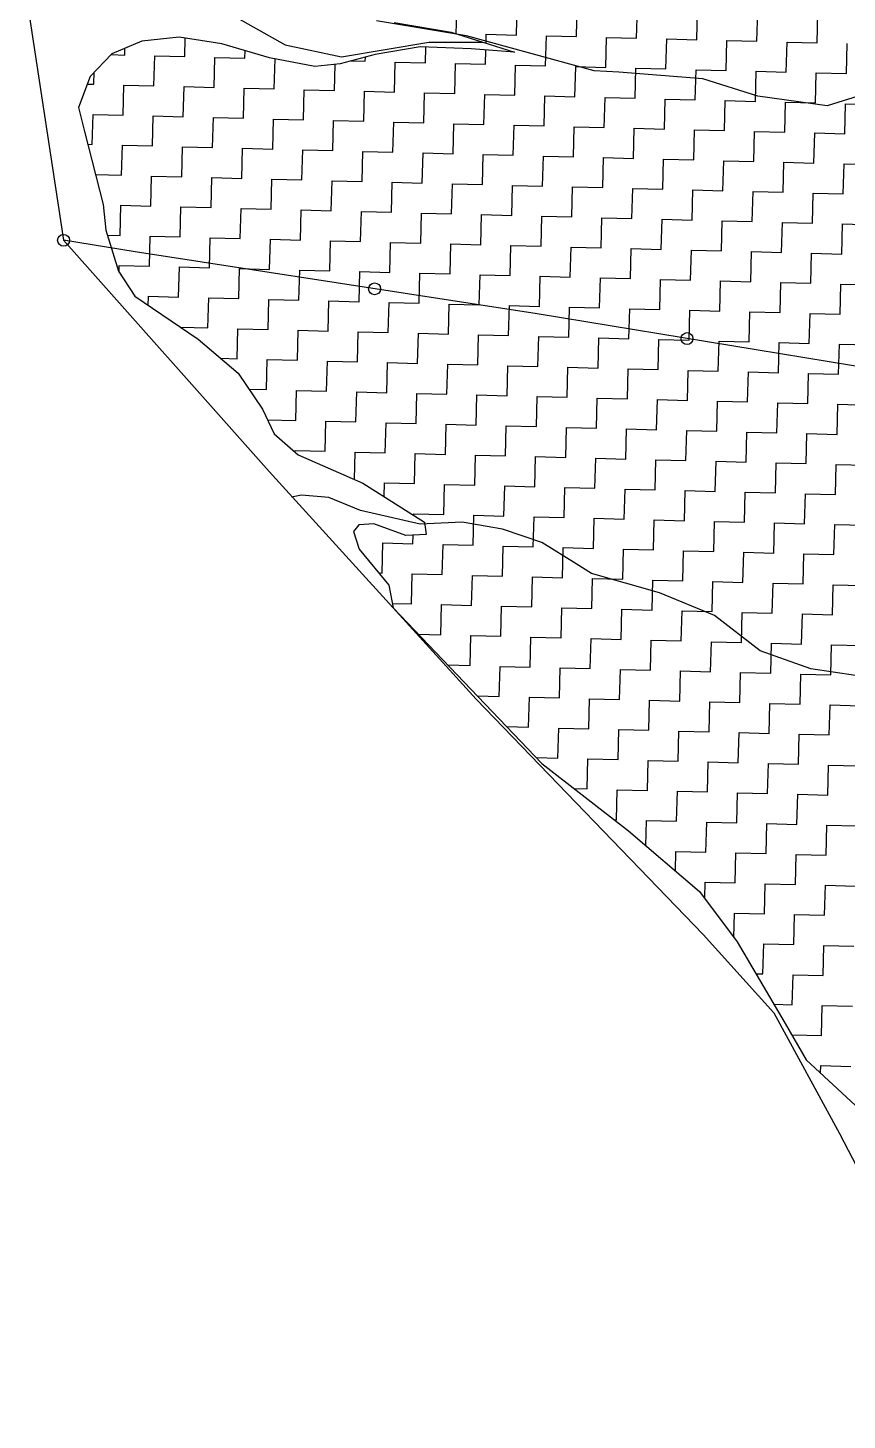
# Model space of a CAD drawing. Header units: metres. Extents: x 295068 to 298038, y 2018465 to 2021372.
# Drawn here: x 295068 to 295411, y 2018722 to 2019304 of the extents above; entities that cross this region are included whole.
import ezdxf

# ---------------------------------------------------------------- set-up
doc = ezdxf.new("R2010")
doc.units = ezdxf.units.M
doc.header["$MEASUREMENT"] = 0
for name, color, linetype in [('LINE_WATER', 4, 'Continuous'), ('POLY_HATCH', 12, 'Continuous'), ('POLY_PARCEL', 6, 'Continuous'), ('V_BOUND_LINE', 7, 'Continuous')]:
    doc.layers.add(name, color=color, linetype=linetype)

msp = doc.modelspace()

# ---------------------------------------------------------------- linework, layer by layer
for centre in [(295083.13, 2019215.29), (295213.08, 2019195.01), (295343.67, 2019174.22)]:
    msp.add_circle(centre, 2.48)
at = {"layer": 'LINE_WATER'}
for p, q in [((295155.72, 2019308.28), (295175.77, 2019297.05)), ((295251.53, 2019300.71), (295213.91, 2019306.97)), ((295175.77, 2019297.05), (295199.31, 2019292.01)), ((295199.31, 2019292.01), (295235.71, 2019298.09)), ((295235.71, 2019298.09), (295258.37, 2019298.17)), ((295304.83, 2019286.09), (295251.53, 2019300.71)), ((295315.17, 2019285.62), (295304.83, 2019286.09)), ((295350.22, 2019282.73), (295315.17, 2019285.62)), ((295373.23, 2019275.52), (295350.22, 2019282.73)), ((295402.29, 2019271.46), (295373.23, 2019275.52)), ((295419.67, 2019276.97), (295402.29, 2019271.46)), ((295182.55, 2019108.73), (295178.39, 2019107.88)), ((295193.98, 2019107.8), (295182.55, 2019108.73)), ((295207.21, 2019102.37), (295193.98, 2019107.8)), ((295232.21, 2019096.64), (295207.21, 2019102.37)), ((295249.74, 2019097.46), (295232.21, 2019096.64)), ((295266.53, 2019094.48), (295249.74, 2019097.46)), ((295282.94, 2019088.97), (295266.53, 2019094.48)), ((295297.35, 2019080.02), (295282.94, 2019088.97)), ((295303.76, 2019075.97), (295297.35, 2019080.02)), ((295332.2, 2019067.92), (295303.76, 2019075.97)), ((295355.19, 2019058.43), (295332.2, 2019067.92)), ((295374.23, 2019043.63), (295355.19, 2019058.43)), ((295395.36, 2019036.09), (295374.23, 2019043.63)), ((295414.07, 2019033.38), (295395.36, 2019036.09))]:
    msp.add_line(p, q, dxfattribs=at)
at = {"layer": 'POLY_HATCH', "linetype": 'Continuous'}
for p, q in [((295247.22, 2019301.74), (295247.54, 2019314.31)), ((295272.35, 2019301.09), (295272.67, 2019313.66)), ((295297.48, 2019300.45), (295297.81, 2019313.01)), ((295322.62, 2019299.8), (295322.94, 2019312.37)), ((295347.75, 2019299.15), (295348.07, 2019311.72)), ((295372.88, 2019298.5), (295373.21, 2019311.07)), ((295398.02, 2019297.85), (295398.34, 2019310.42)), ((295247.03, 2019301.75), (295247.22, 2019301.74)), ((295259.69, 2019297.76), (295259.78, 2019301.42)), ((295259.78, 2019301.42), (295272.35, 2019301.09)), ((295108.66, 2019292.74), (295108.73, 2019295.5)), ((295133.79, 2019292.09), (295133.99, 2019299.77)), ((295234.33, 2019289.5), (295234.49, 2019296.06)), ((295284.59, 2019288.2), (295284.92, 2019300.77)), ((295284.92, 2019300.77), (295297.48, 2019300.45)), ((295309.73, 2019287.56), (295310.05, 2019300.12)), ((295310.05, 2019300.12), (295322.62, 2019299.8)), ((295334.86, 2019286.91), (295335.18, 2019299.47)), ((295335.18, 2019299.47), (295347.75, 2019299.15)), ((295359.99, 2019286.26), (295360.32, 2019298.83)), ((295360.32, 2019298.83), (295372.88, 2019298.5)), ((295385.13, 2019285.61), (295385.45, 2019298.18)), ((295385.45, 2019298.18), (295398.02, 2019297.85)), ((295410.26, 2019284.96), (295410.58, 2019297.53)), ((295102.96, 2019292.89), (295108.66, 2019292.74)), ((295120.9, 2019279.85), (295121.22, 2019292.42)), ((295121.22, 2019292.42), (295133.79, 2019292.09)), ((295146.03, 2019279.2), (295146.36, 2019291.77)), ((295146.36, 2019291.77), (295158.93, 2019291.44)), ((295158.93, 2019291.44), (295159, 2019294.55)), ((295171.17, 2019278.55), (295171.49, 2019291.1)), ((295203.36, 2019290.3), (295209.19, 2019290.15)), ((295209.19, 2019290.15), (295209.24, 2019291.86)), ((295221.43, 2019277.26), (295221.76, 2019289.82)), ((295221.76, 2019289.82), (295234.33, 2019289.5)), ((295259.46, 2019288.85), (295259.61, 2019294.87)), ((295095.77, 2019280.5), (295095.9, 2019285.54)), ((295196.3, 2019277.91), (295196.58, 2019288.83)), ((295246.57, 2019276.61), (295246.89, 2019289.18)), ((295246.89, 2019289.18), (295259.46, 2019288.85)), ((295271.7, 2019275.96), (295272.03, 2019288.53)), ((295272.03, 2019288.53), (295284.59, 2019288.2)), ((295296.83, 2019275.31), (295297.16, 2019287.88)), ((295297.16, 2019287.88), (295309.73, 2019287.56)), ((295321.97, 2019274.66), (295322.29, 2019287.23)), ((295322.29, 2019287.23), (295334.86, 2019286.91)), ((295347.1, 2019274.02), (295347.43, 2019286.58)), ((295347.43, 2019286.58), (295359.99, 2019286.26)), ((295372.24, 2019273.37), (295372.56, 2019285.94)), ((295372.56, 2019285.94), (295385.13, 2019285.61)), ((295397.37, 2019272.72), (295397.69, 2019285.29)), ((295397.69, 2019285.29), (295410.26, 2019284.96)), ((295092.98, 2019280.57), (295095.77, 2019280.5)), ((295108.01, 2019267.61), (295108.33, 2019280.17)), ((295108.33, 2019280.17), (295120.9, 2019279.85)), ((295133.14, 2019266.96), (295133.47, 2019279.53)), ((295133.47, 2019279.53), (295146.03, 2019279.2)), ((295158.28, 2019266.31), (295158.6, 2019278.88)), ((295158.6, 2019278.88), (295171.17, 2019278.55)), ((295183.41, 2019265.66), (295183.73, 2019278.23)), ((295183.73, 2019278.23), (295196.3, 2019277.91)), ((295208.54, 2019265.02), (295208.87, 2019277.58)), ((295208.87, 2019277.58), (295221.43, 2019277.26)), ((295233.68, 2019264.37), (295234, 2019276.93)), ((295234, 2019276.93), (295246.57, 2019276.61)), ((295258.81, 2019263.72), (295259.13, 2019276.29)), ((295259.13, 2019276.29), (295271.7, 2019275.96)), ((295283.94, 2019263.07), (295284.27, 2019275.64)), ((295284.27, 2019275.64), (295296.83, 2019275.31)), ((295309.08, 2019262.42), (295309.4, 2019274.99)), ((295309.4, 2019274.99), (295321.97, 2019274.66)), ((295334.21, 2019261.77), (295334.53, 2019274.34)), ((295334.53, 2019274.34), (295347.1, 2019274.02)), ((295359.34, 2019261.13), (295359.67, 2019273.69)), ((295359.67, 2019273.69), (295372.24, 2019273.37)), ((295384.48, 2019260.48), (295384.8, 2019273.04)), ((295384.8, 2019273.04), (295397.37, 2019272.72)), ((295409.61, 2019259.83), (295409.94, 2019272.4)), ((295409.94, 2019272.4), (295422.5, 2019272.07)), ((295095.12, 2019255.37), (295095.44, 2019267.93)), ((295095.44, 2019267.93), (295108.01, 2019267.61)), ((295120.25, 2019254.72), (295120.58, 2019267.28)), ((295120.58, 2019267.28), (295133.14, 2019266.96)), ((295145.39, 2019254.07), (295145.71, 2019266.64)), ((295145.71, 2019266.64), (295158.28, 2019266.31)), ((295170.52, 2019253.42), (295170.84, 2019265.99)), ((295170.84, 2019265.99), (295183.41, 2019265.66)), ((295195.65, 2019252.77), (295195.98, 2019265.34)), ((295195.98, 2019265.34), (295208.54, 2019265.02)), ((295220.79, 2019252.12), (295221.11, 2019264.69)), ((295221.11, 2019264.69), (295233.68, 2019264.37)), ((295245.92, 2019251.48), (295246.24, 2019264.04)), ((295246.24, 2019264.04), (295258.81, 2019263.72)), ((295271.05, 2019250.83), (295271.38, 2019263.39)), ((295271.38, 2019263.39), (295283.94, 2019263.07)), ((295296.19, 2019250.18), (295296.51, 2019262.75)), ((295296.51, 2019262.75), (295309.08, 2019262.42)), ((295321.32, 2019249.53), (295321.64, 2019262.1)), ((295321.64, 2019262.1), (295334.21, 2019261.77)), ((295346.45, 2019248.88), (295346.78, 2019261.45)), ((295346.78, 2019261.45), (295359.34, 2019261.13)), ((295371.59, 2019248.24), (295371.91, 2019260.8)), ((295371.91, 2019260.8), (295384.48, 2019260.48)), ((295093.25, 2019255.41), (295095.12, 2019255.37)), ((295107.36, 2019242.47), (295107.69, 2019255.04)), ((295107.69, 2019255.04), (295120.25, 2019254.72)), ((295396.72, 2019247.59), (295397.04, 2019260.15)), ((295397.04, 2019260.15), (295409.61, 2019259.83)), ((295132.5, 2019241.83), (295132.82, 2019254.39)), ((295132.82, 2019254.39), (295145.39, 2019254.07)), ((295157.63, 2019241.18), (295157.95, 2019253.74)), ((295157.95, 2019253.74), (295170.52, 2019253.42)), ((295182.76, 2019240.53), (295183.09, 2019253.1)), ((295183.09, 2019253.1), (295195.65, 2019252.77)), ((295207.9, 2019239.88), (295208.22, 2019252.45)), ((295208.22, 2019252.45), (295220.79, 2019252.12)), ((295233.03, 2019239.23), (295233.35, 2019251.8)), ((295233.35, 2019251.8), (295245.92, 2019251.48)), ((295258.16, 2019238.59), (295258.49, 2019251.15)), ((295258.49, 2019251.15), (295271.05, 2019250.83)), ((295283.3, 2019237.94), (295283.62, 2019250.5)), ((295283.62, 2019250.5), (295296.19, 2019250.18)), ((295308.43, 2019237.29), (295308.75, 2019249.86)), ((295308.75, 2019249.86), (295321.32, 2019249.53)), ((295333.56, 2019236.64), (295333.89, 2019249.21)), ((295333.89, 2019249.21), (295346.45, 2019248.88)), ((295358.7, 2019235.99), (295359.02, 2019248.56)), ((295359.02, 2019248.56), (295371.59, 2019248.24)), ((295383.83, 2019235.34), (295384.15, 2019247.91)), ((295384.15, 2019247.91), (295396.72, 2019247.59)), ((295408.96, 2019234.7), (295409.29, 2019247.26)), ((295409.29, 2019247.26), (295421.85, 2019246.94)), ((295096.45, 2019242.76), (295107.36, 2019242.47)), ((295119.6, 2019229.58), (295119.93, 2019242.15)), ((295119.93, 2019242.15), (295132.5, 2019241.83)), ((295144.74, 2019228.94), (295145.06, 2019241.5)), ((295145.06, 2019241.5), (295157.63, 2019241.18)), ((295169.87, 2019228.29), (295170.2, 2019240.85)), ((295170.2, 2019240.85), (295182.76, 2019240.53)), ((295195, 2019227.64), (295195.33, 2019240.21)), ((295195.33, 2019240.21), (295207.9, 2019239.88)), ((295220.14, 2019226.99), (295220.46, 2019239.56)), ((295220.46, 2019239.56), (295233.03, 2019239.23)), ((295245.27, 2019226.34), (295245.6, 2019238.91)), ((295245.6, 2019238.91), (295258.16, 2019238.59)), ((295270.4, 2019225.69), (295270.73, 2019238.26)), ((295270.73, 2019238.26), (295283.3, 2019237.94)), ((295295.54, 2019225.05), (295295.86, 2019237.61)), ((295295.86, 2019237.61), (295308.43, 2019237.29)), ((295320.67, 2019224.4), (295321, 2019236.96)), ((295321, 2019236.96), (295333.56, 2019236.64)), ((295345.81, 2019223.75), (295346.13, 2019236.32)), ((295346.13, 2019236.32), (295358.7, 2019235.99)), ((295370.94, 2019223.1), (295371.26, 2019235.67)), ((295371.26, 2019235.67), (295383.83, 2019235.34)), ((295396.07, 2019222.45), (295396.4, 2019235.02)), ((295396.4, 2019235.02), (295408.96, 2019234.7)), ((295106.71, 2019217.34), (295107.04, 2019229.91)), ((295107.04, 2019229.91), (295119.6, 2019229.58)), ((295131.85, 2019216.69), (295132.17, 2019229.26)), ((295132.17, 2019229.26), (295144.74, 2019228.94)), ((295156.98, 2019216.04), (295157.3, 2019228.61)), ((295157.3, 2019228.61), (295169.87, 2019228.29)), ((295182.11, 2019215.4), (295182.44, 2019227.96)), ((295182.44, 2019227.96), (295195, 2019227.64)), ((295207.25, 2019214.75), (295207.57, 2019227.32)), ((295207.57, 2019227.32), (295220.14, 2019226.99)), ((295232.38, 2019214.1), (295232.7, 2019226.67)), ((295232.7, 2019226.67), (295245.27, 2019226.34)), ((295257.51, 2019213.45), (295257.84, 2019226.02)), ((295257.84, 2019226.02), (295270.4, 2019225.69)), ((295282.65, 2019212.8), (295282.97, 2019225.37)), ((295282.97, 2019225.37), (295295.54, 2019225.05)), ((295307.78, 2019212.16), (295308.11, 2019224.72)), ((295308.11, 2019224.72), (295320.67, 2019224.4)), ((295332.91, 2019211.51), (295333.24, 2019224.07)), ((295333.24, 2019224.07), (295345.81, 2019223.75)), ((295358.05, 2019210.86), (295358.37, 2019223.43)), ((295358.37, 2019223.43), (295370.94, 2019223.1)), ((295383.18, 2019210.21), (295383.51, 2019222.78)), ((295383.51, 2019222.78), (295396.07, 2019222.45)), ((295408.31, 2019209.56), (295408.64, 2019222.13)), ((295408.64, 2019222.13), (295421.21, 2019221.81)), ((295101.4, 2019217.48), (295106.71, 2019217.34)), ((295118.96, 2019204.45), (295119.28, 2019217.02)), ((295119.28, 2019217.02), (295131.85, 2019216.69)), ((295144.09, 2019203.8), (295144.41, 2019216.37)), ((295144.41, 2019216.37), (295156.98, 2019216.04)), ((295169.22, 2019203.15), (295169.55, 2019215.72)), ((295169.55, 2019215.72), (295182.11, 2019215.4)), ((295194.36, 2019202.51), (295194.68, 2019215.07)), ((295194.68, 2019215.07), (295207.25, 2019214.75)), ((295219.49, 2019201.86), (295219.81, 2019214.42)), ((295219.81, 2019214.42), (295232.38, 2019214.1)), ((295244.62, 2019201.21), (295244.95, 2019213.78)), ((295244.95, 2019213.78), (295257.51, 2019213.45)), ((295269.76, 2019200.56), (295270.08, 2019213.13)), ((295270.08, 2019213.13), (295282.65, 2019212.8)), ((295294.89, 2019199.91), (295295.21, 2019212.48)), ((295295.21, 2019212.48), (295307.78, 2019212.16)), ((295320.02, 2019199.26), (295320.35, 2019211.83)), ((295320.35, 2019211.83), (295332.91, 2019211.51)), ((295345.16, 2019198.62), (295345.48, 2019211.18)), ((295345.48, 2019211.18), (295358.05, 2019210.86)), ((295370.29, 2019197.97), (295370.61, 2019210.54)), ((295370.61, 2019210.54), (295383.18, 2019210.21)), ((295395.42, 2019197.32), (295395.75, 2019209.89)), ((295395.75, 2019209.89), (295408.31, 2019209.56)), ((295106.31, 2019201.88), (295106.39, 2019204.77)), ((295106.39, 2019204.77), (295118.96, 2019204.45)), ((295131.2, 2019191.56), (295131.52, 2019204.13)), ((295131.52, 2019204.13), (295144.09, 2019203.8)), ((295156.33, 2019190.91), (295156.66, 2019203.48)), ((295156.66, 2019203.48), (295169.22, 2019203.15)), ((295181.47, 2019190.26), (295181.79, 2019202.83)), ((295181.79, 2019202.83), (295194.36, 2019202.51)), ((295206.6, 2019189.61), (295206.92, 2019202.18)), ((295206.92, 2019202.18), (295219.49, 2019201.86)), ((295231.73, 2019188.97), (295232.06, 2019201.53)), ((295232.06, 2019201.53), (295244.62, 2019201.21)), ((295256.87, 2019188.32), (295257.19, 2019200.89)), ((295257.19, 2019200.89), (295269.76, 2019200.56)), ((295282, 2019187.67), (295282.32, 2019200.24)), ((295282.32, 2019200.24), (295294.89, 2019199.91)), ((295307.13, 2019187.02), (295307.46, 2019199.59)), ((295307.46, 2019199.59), (295320.02, 2019199.26)), ((295332.27, 2019186.37), (295332.59, 2019198.94)), ((295332.59, 2019198.94), (295345.16, 2019198.62)), ((295357.4, 2019185.73), (295357.72, 2019198.29)), ((295357.72, 2019198.29), (295370.29, 2019197.97)), ((295382.53, 2019185.08), (295382.86, 2019197.64)), ((295382.86, 2019197.64), (295395.42, 2019197.32)), ((295407.67, 2019184.43), (295407.99, 2019197)), ((295407.99, 2019197), (295420.56, 2019196.67)), ((295118.53, 2019188.08), (295118.63, 2019191.88)), ((295118.63, 2019191.88), (295131.2, 2019191.56)), ((295143.44, 2019178.67), (295143.77, 2019191.24)), ((295143.77, 2019191.24), (295156.33, 2019190.91)), ((295168.57, 2019178.02), (295168.9, 2019190.59)), ((295168.9, 2019190.59), (295181.47, 2019190.26)), ((295193.71, 2019177.37), (295194.03, 2019189.94)), ((295194.03, 2019189.94), (295206.6, 2019189.61)), ((295218.84, 2019176.72), (295219.17, 2019189.29)), ((295219.17, 2019189.29), (295231.73, 2019188.97)), ((295243.98, 2019176.08), (295244.3, 2019188.64)), ((295244.3, 2019188.64), (295256.87, 2019188.32)), ((295269.11, 2019175.43), (295269.43, 2019187.99)), ((295269.43, 2019187.99), (295282, 2019187.67)), ((295294.24, 2019174.78), (295294.57, 2019187.35)), ((295294.57, 2019187.35), (295307.13, 2019187.02)), ((295319.38, 2019174.13), (295319.7, 2019186.7)), ((295319.7, 2019186.7), (295332.27, 2019186.37)), ((295344.51, 2019173.48), (295344.83, 2019186.05)), ((295344.83, 2019186.05), (295357.4, 2019185.73)), ((295369.64, 2019172.83), (295369.97, 2019185.4)), ((295369.97, 2019185.4), (295382.53, 2019185.08)), ((295394.78, 2019172.19), (295395.1, 2019184.75)), ((295395.1, 2019184.75), (295407.67, 2019184.43)), ((295131.97, 2019178.96), (295143.44, 2019178.67)), ((295155.68, 2019165.78), (295156.01, 2019178.34)), ((295156.01, 2019178.34), (295168.57, 2019178.02)), ((295180.82, 2019165.13), (295181.14, 2019177.7)), ((295181.14, 2019177.7), (295193.71, 2019177.37)), ((295205.95, 2019164.48), (295206.27, 2019177.05)), ((295206.27, 2019177.05), (295218.84, 2019176.72)), ((295231.08, 2019163.83), (295231.41, 2019176.4)), ((295231.41, 2019176.4), (295243.98, 2019176.08)), ((295256.22, 2019163.19), (295256.54, 2019175.75)), ((295256.54, 2019175.75), (295269.11, 2019175.43)), ((295281.35, 2019162.54), (295281.68, 2019175.1)), ((295281.68, 2019175.1), (295294.24, 2019174.78)), ((295306.48, 2019161.89), (295306.81, 2019174.46)), ((295306.81, 2019174.46), (295319.38, 2019174.13)), ((295331.62, 2019161.24), (295331.94, 2019173.81)), ((295331.94, 2019173.81), (295344.51, 2019173.48)), ((295356.75, 2019160.59), (295357.08, 2019173.16)), ((295357.08, 2019173.16), (295369.64, 2019172.83)), ((295381.88, 2019159.94), (295382.21, 2019172.51)), ((295382.21, 2019172.51), (295394.78, 2019172.19)), ((295407.02, 2019159.3), (295407.34, 2019171.86)), ((295407.34, 2019171.86), (295419.91, 2019171.54)), ((295148.82, 2019165.96), (295155.68, 2019165.78)), ((295167.93, 2019152.89), (295168.25, 2019165.45)), ((295168.25, 2019165.45), (295180.82, 2019165.13)), ((295193.06, 2019152.24), (295193.38, 2019164.81)), ((295193.38, 2019164.81), (295205.95, 2019164.48)), ((295218.19, 2019151.59), (295218.52, 2019164.16)), ((295218.52, 2019164.16), (295231.08, 2019163.83)), ((295243.33, 2019150.94), (295243.65, 2019163.51)), ((295243.65, 2019163.51), (295256.22, 2019163.19)), ((295268.46, 2019150.29), (295268.78, 2019162.86)), ((295268.78, 2019162.86), (295281.35, 2019162.54)), ((295293.59, 2019149.65), (295293.92, 2019162.21)), ((295293.92, 2019162.21), (295306.48, 2019161.89)), ((295318.73, 2019149), (295319.05, 2019161.56)), ((295319.05, 2019161.56), (295331.62, 2019161.24)), ((295343.86, 2019148.35), (295344.18, 2019160.92)), ((295344.18, 2019160.92), (295356.75, 2019160.59)), ((295368.99, 2019147.7), (295369.32, 2019160.27)), ((295369.32, 2019160.27), (295381.88, 2019159.94)), ((295394.13, 2019147.05), (295394.45, 2019159.62)), ((295394.45, 2019159.62), (295407.02, 2019159.3)), ((295160.65, 2019153.07), (295167.93, 2019152.89)), ((295180.17, 2019140), (295180.49, 2019152.56)), ((295180.49, 2019152.56), (295193.06, 2019152.24)), ((295205.3, 2019139.35), (295205.63, 2019151.91)), ((295205.63, 2019151.91), (295218.19, 2019151.59)), ((295230.44, 2019138.7), (295230.76, 2019151.27)), ((295230.76, 2019151.27), (295243.33, 2019150.94)), ((295255.57, 2019138.05), (295255.89, 2019150.62)), ((295255.89, 2019150.62), (295268.46, 2019150.29)), ((295280.7, 2019137.4), (295281.03, 2019149.97)), ((295281.03, 2019149.97), (295293.59, 2019149.65)), ((295305.84, 2019136.76), (295306.16, 2019149.32)), ((295306.16, 2019149.32), (295318.73, 2019149)), ((295330.97, 2019136.11), (295331.29, 2019148.67)), ((295331.29, 2019148.67), (295343.86, 2019148.35)), ((295356.1, 2019135.46), (295356.43, 2019148.03)), ((295356.43, 2019148.03), (295368.99, 2019147.7)), ((295381.24, 2019134.81), (295381.56, 2019147.38)), ((295381.56, 2019147.38), (295394.13, 2019147.05)), ((295406.37, 2019134.16), (295406.69, 2019146.73)), ((295406.69, 2019146.73), (295419.26, 2019146.41)), ((295168.35, 2019140.3), (295180.17, 2019140)), ((295192.41, 2019127.11), (295192.74, 2019139.67)), ((295192.74, 2019139.67), (295205.3, 2019139.35)), ((295217.55, 2019126.46), (295217.87, 2019139.02)), ((295217.87, 2019139.02), (295230.44, 2019138.7)), ((295242.68, 2019125.81), (295243, 2019138.38)), ((295243, 2019138.38), (295255.57, 2019138.05)), ((295267.81, 2019125.16), (295268.14, 2019137.73)), ((295268.14, 2019137.73), (295280.7, 2019137.4)), ((295292.95, 2019124.51), (295293.27, 2019137.08)), ((295293.27, 2019137.08), (295305.84, 2019136.76)), ((295318.08, 2019123.86), (295318.4, 2019136.43)), ((295318.4, 2019136.43), (295330.97, 2019136.11)), ((295343.21, 2019123.22), (295343.54, 2019135.78)), ((295343.54, 2019135.78), (295356.1, 2019135.46)), ((295368.35, 2019122.57), (295368.67, 2019135.13)), ((295368.67, 2019135.13), (295381.24, 2019134.81)), ((295393.48, 2019121.92), (295393.8, 2019134.49)), ((295393.8, 2019134.49), (295406.37, 2019134.16)), ((295179.83, 2019126.75), (295179.85, 2019127.43)), ((295179.85, 2019127.43), (295192.41, 2019127.11)), ((295204.68, 2019115.33), (295204.98, 2019126.78)), ((295204.98, 2019126.78), (295217.55, 2019126.46)), ((295229.79, 2019113.57), (295230.11, 2019126.13)), ((295230.11, 2019126.13), (295242.68, 2019125.81)), ((295254.92, 2019112.92), (295255.25, 2019125.48)), ((295255.25, 2019125.48), (295267.81, 2019125.16)), ((295280.05, 2019112.27), (295280.38, 2019124.84)), ((295280.38, 2019124.84), (295292.95, 2019124.51)), ((295305.19, 2019111.62), (295305.51, 2019124.19)), ((295305.51, 2019124.19), (295318.08, 2019123.86)), ((295330.32, 2019110.97), (295330.65, 2019123.54)), ((295330.65, 2019123.54), (295343.21, 2019123.22)), ((295355.46, 2019110.33), (295355.78, 2019122.89)), ((295355.78, 2019122.89), (295368.35, 2019122.57)), ((295380.59, 2019109.68), (295380.91, 2019122.24)), ((295380.91, 2019122.24), (295393.48, 2019121.92)), ((295405.72, 2019109.03), (295406.05, 2019121.6)), ((295406.05, 2019121.6), (295418.61, 2019121.27)), ((295217.07, 2019108.13), (295217.22, 2019113.89)), ((295217.22, 2019113.89), (295229.79, 2019113.57)), ((295242.03, 2019100.68), (295242.35, 2019113.24)), ((295242.35, 2019113.24), (295254.92, 2019112.92)), ((295267.16, 2019100.03), (295267.49, 2019112.59)), ((295267.49, 2019112.59), (295280.05, 2019112.27)), ((295292.3, 2019099.38), (295292.62, 2019111.95)), ((295292.62, 2019111.95), (295305.19, 2019111.62)), ((295317.43, 2019098.73), (295317.75, 2019111.3)), ((295317.75, 2019111.3), (295330.32, 2019110.97)), ((295342.56, 2019098.08), (295342.89, 2019110.65)), ((295342.89, 2019110.65), (295355.46, 2019110.33)), ((295367.7, 2019097.43), (295368.02, 2019110)), ((295368.02, 2019110), (295380.59, 2019109.68)), ((295392.83, 2019096.79), (295393.16, 2019109.35)), ((295393.16, 2019109.35), (295405.72, 2019109.03)), ((295229.44, 2019100.24), (295229.46, 2019101)), ((295229.46, 2019101), (295242.03, 2019100.68)), ((295254.27, 2019087.78), (295254.6, 2019100.35)), ((295254.6, 2019100.35), (295267.16, 2019100.03)), ((295279.41, 2019087.14), (295279.73, 2019099.7)), ((295279.73, 2019099.7), (295292.3, 2019099.38)), ((295304.54, 2019086.49), (295304.86, 2019099.06)), ((295304.86, 2019099.06), (295317.43, 2019098.73)), ((295329.67, 2019085.84), (295330, 2019098.41)), ((295330, 2019098.41), (295342.56, 2019098.08)), ((295354.81, 2019085.19), (295355.13, 2019097.76)), ((295355.13, 2019097.76), (295367.7, 2019097.43)), ((295229.14, 2019088.43), (295229.23, 2019092.04)), ((295379.94, 2019084.54), (295380.26, 2019097.11)), ((295380.26, 2019097.11), (295392.83, 2019096.79)), ((295405.07, 2019083.9), (295405.4, 2019096.46)), ((295405.4, 2019096.46), (295417.96, 2019096.14)), ((295216.25, 2019076.19), (295216.57, 2019088.76)), ((295216.57, 2019088.76), (295229.14, 2019088.43)), ((295241.38, 2019075.54), (295241.71, 2019088.11)), ((295241.71, 2019088.11), (295254.27, 2019087.78)), ((295266.52, 2019074.89), (295266.84, 2019087.46)), ((295266.84, 2019087.46), (295279.41, 2019087.14)), ((295291.65, 2019074.25), (295291.97, 2019086.81)), ((295291.97, 2019086.81), (295304.54, 2019086.49)), ((295316.78, 2019073.6), (295317.11, 2019086.16)), ((295317.11, 2019086.16), (295329.67, 2019085.84)), ((295341.92, 2019072.95), (295342.24, 2019085.52)), ((295342.24, 2019085.52), (295354.81, 2019085.19)), ((295367.05, 2019072.3), (295367.37, 2019084.87)), ((295367.37, 2019084.87), (295379.94, 2019084.54)), ((295392.18, 2019071.65), (295392.51, 2019084.22)), ((295392.51, 2019084.22), (295405.07, 2019083.9)), ((295214.77, 2019076.23), (295216.25, 2019076.19)), ((295228.49, 2019063.3), (295228.82, 2019075.87)), ((295228.82, 2019075.87), (295241.38, 2019075.54)), ((295253.62, 2019062.65), (295253.95, 2019075.22)), ((295253.95, 2019075.22), (295266.52, 2019074.89)), ((295278.76, 2019062), (295279.08, 2019074.57)), ((295279.08, 2019074.57), (295291.65, 2019074.25)), ((295303.89, 2019061.36), (295304.22, 2019073.92)), ((295304.22, 2019073.92), (295316.78, 2019073.6)), ((295329.03, 2019060.71), (295329.35, 2019073.27)), ((295329.35, 2019073.27), (295341.92, 2019072.95)), ((295354.16, 2019060.06), (295354.48, 2019072.63)), ((295354.48, 2019072.63), (295367.05, 2019072.3)), ((295379.29, 2019059.41), (295379.62, 2019071.98)), ((295379.62, 2019071.98), (295392.18, 2019071.65)), ((295404.43, 2019058.76), (295404.75, 2019071.33)), ((295404.75, 2019071.33), (295417.32, 2019071)), ((295220.47, 2019063.51), (295228.49, 2019063.3)), ((295240.73, 2019050.41), (295241.06, 2019062.98)), ((295241.06, 2019062.98), (295253.62, 2019062.65)), ((295265.87, 2019049.76), (295266.19, 2019062.33)), ((295266.19, 2019062.33), (295278.76, 2019062)), ((295291, 2019049.11), (295291.33, 2019061.68)), ((295291.33, 2019061.68), (295303.89, 2019061.36)), ((295316.13, 2019048.46), (295316.46, 2019061.03)), ((295316.46, 2019061.03), (295329.03, 2019060.71)), ((295341.27, 2019047.82), (295341.59, 2019060.38)), ((295341.59, 2019060.38), (295354.16, 2019060.06)), ((295366.4, 2019047.17), (295366.73, 2019059.73)), ((295366.73, 2019059.73), (295379.29, 2019059.41)), ((295391.53, 2019046.52), (295391.86, 2019059.09)), ((295391.86, 2019059.09), (295404.43, 2019058.76)), ((295231.35, 2019050.65), (295240.73, 2019050.41)), ((295252.98, 2019037.52), (295253.3, 2019050.08)), ((295253.3, 2019050.08), (295265.87, 2019049.76)), ((295278.11, 2019036.87), (295278.43, 2019049.44)), ((295278.43, 2019049.44), (295291, 2019049.11)), ((295303.24, 2019036.22), (295303.57, 2019048.79)), ((295303.57, 2019048.79), (295316.13, 2019048.46)), ((295328.38, 2019035.57), (295328.7, 2019048.14)), ((295328.7, 2019048.14), (295341.27, 2019047.82)), ((295353.51, 2019034.93), (295353.83, 2019047.49)), ((295353.83, 2019047.49), (295366.4, 2019047.17)), ((295378.64, 2019034.28), (295378.97, 2019046.84)), ((295378.97, 2019046.84), (295391.53, 2019046.52)), ((295403.78, 2019033.63), (295404.1, 2019046.2)), ((295404.1, 2019046.2), (295416.67, 2019045.87)), ((295243.66, 2019037.76), (295252.98, 2019037.52)), ((295265.22, 2019024.63), (295265.54, 2019037.19)), ((295265.54, 2019037.19), (295278.11, 2019036.87)), ((295290.35, 2019023.98), (295290.68, 2019036.55)), ((295290.68, 2019036.55), (295303.24, 2019036.22)), ((295315.49, 2019023.33), (295315.81, 2019035.9)), ((295315.81, 2019035.9), (295328.38, 2019035.57)), ((295340.62, 2019022.68), (295340.94, 2019035.25)), ((295340.94, 2019035.25), (295353.51, 2019034.93)), ((295365.75, 2019022.03), (295366.08, 2019034.6)), ((295366.08, 2019034.6), (295378.64, 2019034.28)), ((295390.89, 2019021.39), (295391.21, 2019033.95)), ((295391.21, 2019033.95), (295403.78, 2019033.63)), ((295255.97, 2019024.87), (295265.22, 2019024.63)), ((295277.46, 2019011.74), (295277.79, 2019024.3)), ((295277.79, 2019024.3), (295290.35, 2019023.98)), ((295302.6, 2019011.09), (295302.92, 2019023.65)), ((295302.92, 2019023.65), (295315.49, 2019023.33)), ((295327.73, 2019010.44), (295328.05, 2019023.01)), ((295328.05, 2019023.01), (295340.62, 2019022.68)), ((295352.86, 2019009.79), (295353.19, 2019022.36)), ((295353.19, 2019022.36), (295365.75, 2019022.03)), ((295378, 2019009.14), (295378.32, 2019021.71)), ((295378.32, 2019021.71), (295390.89, 2019021.39)), ((295403.13, 2019008.5), (295403.45, 2019021.06)), ((295403.45, 2019021.06), (295416.02, 2019020.74)), ((295268.29, 2019011.97), (295277.46, 2019011.74)), ((295289.7, 2018998.85), (295290.03, 2019011.41)), ((295290.03, 2019011.41), (295302.6, 2019011.09)), ((295314.84, 2018998.2), (295315.16, 2019010.76)), ((295315.16, 2019010.76), (295327.73, 2019010.44)), ((295339.97, 2018997.55), (295340.3, 2019010.12)), ((295340.3, 2019010.12), (295352.86, 2019009.79)), ((295365.1, 2018996.9), (295365.43, 2019009.47)), ((295365.43, 2019009.47), (295378, 2019009.14)), ((295390.24, 2018996.25), (295390.56, 2019008.82)), ((295390.56, 2019008.82), (295403.13, 2019008.5)), ((295280.6, 2018999.08), (295289.7, 2018998.85)), ((295301.95, 2018985.95), (295302.27, 2018998.52)), ((295302.27, 2018998.52), (295314.84, 2018998.2)), ((295327.08, 2018985.31), (295327.4, 2018997.87)), ((295327.4, 2018997.87), (295339.97, 2018997.55)), ((295352.21, 2018984.66), (295352.54, 2018997.23)), ((295352.54, 2018997.23), (295365.1, 2018996.9)), ((295377.35, 2018984.01), (295377.67, 2018996.58)), ((295377.67, 2018996.58), (295390.24, 2018996.25)), ((295402.48, 2018983.36), (295402.8, 2018995.93)), ((295402.8, 2018995.93), (295415.37, 2018995.6)), ((295296.46, 2018986.1), (295301.95, 2018985.95)), ((295314.19, 2018973.06), (295314.51, 2018985.63)), ((295314.51, 2018985.63), (295327.08, 2018985.31)), ((295339.32, 2018972.42), (295339.65, 2018984.98)), ((295339.65, 2018984.98), (295352.21, 2018984.66)), ((295364.46, 2018971.77), (295364.78, 2018984.33)), ((295364.78, 2018984.33), (295377.35, 2018984.01)), ((295389.59, 2018971.12), (295389.91, 2018983.69)), ((295389.91, 2018983.69), (295402.48, 2018983.36)), ((295313.2, 2018973.09), (295314.19, 2018973.06)), ((295326.49, 2018962.22), (295326.76, 2018972.74)), ((295326.76, 2018972.74), (295339.32, 2018972.42)), ((295351.57, 2018959.52), (295351.89, 2018972.09)), ((295351.89, 2018972.09), (295364.46, 2018971.77)), ((295376.7, 2018958.88), (295377.02, 2018971.44)), ((295377.02, 2018971.44), (295389.59, 2018971.12)), ((295401.83, 2018958.23), (295402.16, 2018970.8)), ((295402.16, 2018970.8), (295414.72, 2018970.47)), ((295338.79, 2018951.74), (295339, 2018959.85)), ((295339, 2018959.85), (295351.57, 2018959.52)), ((295363.81, 2018946.63), (295364.13, 2018959.2)), ((295364.13, 2018959.2), (295376.7, 2018958.88)), ((295388.94, 2018945.99), (295389.27, 2018958.55)), ((295389.27, 2018958.55), (295401.83, 2018958.23)), ((295351.07, 2018940.22), (295351.24, 2018946.96)), ((295351.24, 2018946.96), (295363.81, 2018946.63)), ((295376.05, 2018933.74), (295376.38, 2018946.31)), ((295376.38, 2018946.31), (295388.94, 2018945.99)), ((295401.18, 2018933.1), (295401.51, 2018945.66)), ((295401.51, 2018945.66), (295414.08, 2018945.34)), ((295363.22, 2018923.82), (295363.48, 2018934.07)), ((295363.48, 2018934.07), (295376.05, 2018933.74)), ((295388.29, 2018920.85), (295388.62, 2018933.42)), ((295388.62, 2018933.42), (295401.18, 2018933.1)), ((295375.4, 2018908.61), (295375.73, 2018921.18)), ((295375.73, 2018921.18), (295388.29, 2018920.85)), ((295400.54, 2018907.96), (295400.86, 2018920.53)), ((295400.86, 2018920.53), (295413.43, 2018920.2)), ((295372.44, 2018908.69), (295375.4, 2018908.61)), ((295387.65, 2018895.72), (295387.97, 2018908.29)), ((295387.97, 2018908.29), (295400.54, 2018907.96)), ((295379.99, 2018895.92), (295387.65, 2018895.72)), ((295399.89, 2018882.83), (295400.21, 2018895.39)), ((295400.21, 2018895.39), (295412.78, 2018895.07)), ((295387.47, 2018883.15), (295399.89, 2018882.83)), ((295399.48, 2018867.16), (295399.56, 2018870.26)), ((295399.56, 2018870.26), (295412.13, 2018869.94))]:
    msp.add_line(p, q, dxfattribs=at)
at = {"layer": 'POLY_HATCH'}
for p, q in [((295221.34, 2019306.37), (295245.12, 2019302.35)), ((295245.12, 2019302.35), (295271.63, 2019294)), ((295115.88, 2019298.53), (295103.24, 2019293.18)), ((295131.36, 2019300.17), (295115.88, 2019298.53)), ((295149.19, 2019297.44), (295131.36, 2019300.17)), ((295169.22, 2019291.53), (295149.19, 2019297.44)), ((295232.17, 2019296.15), (295213.32, 2019292.95)), ((295253.47, 2019295.32), (295232.17, 2019296.15)), ((295103.24, 2019293.18), (295094.18, 2019283.76)), ((295188.18, 2019287.92), (295169.22, 2019291.53)), ((295213.32, 2019292.95), (295198.72, 2019289.06)), ((295271.63, 2019294), (295253.47, 2019295.32)), ((295094.18, 2019283.76), (295089.3, 2019270.82)), ((295198.72, 2019289.06), (295188.18, 2019287.92)), ((295089.3, 2019270.82), (295091.88, 2019260.82)), ((295091.88, 2019260.82), (295099.62, 2019230.24)), ((295099.62, 2019230.24), (295100.78, 2019219.5)), ((295100.78, 2019219.5), (295106.02, 2019202.33)), ((295106.02, 2019202.33), (295112.86, 2019191.93)), ((295112.86, 2019191.93), (295139.4, 2019173.92)), ((295139.4, 2019173.92), (295156.15, 2019159.74)), ((295156.15, 2019159.74), (295166.28, 2019144.72)), ((295166.28, 2019144.72), (295171.13, 2019134.37)), ((295171.13, 2019134.37), (295181.14, 2019125.6)), ((295181.14, 2019125.6), (295208.13, 2019113.83)), ((295208.13, 2019113.83), (295208.13, 2019113.83)), ((295208.13, 2019113.83), (295233.93, 2019097.39)), ((295206.57, 2019096.39), (295204.23, 2019093.61)), ((295204.23, 2019093.61), (295206.6, 2019086.17)), ((295212.84, 2019096.8), (295206.57, 2019096.39)), ((295226.11, 2019091.91), (295212.84, 2019096.8)), ((295234.65, 2019092.26), (295226.11, 2019091.91)), ((295233.93, 2019097.39), (295234.65, 2019092.26)), ((295206.6, 2019086.17), (295219, 2019071.09)), ((295219, 2019071.09), (295220.83, 2019061.66)), ((295220.83, 2019061.66), (295283.03, 2018996.54)), ((295283.03, 2018996.54), (295319.18, 2018968.44)), ((295319.18, 2018968.44), (295348.94, 2018943.1)), ((295348.94, 2018943.1), (295364.56, 2018922)), ((295364.56, 2018922), (295384.74, 2018887.88)), ((295384.74, 2018887.88), (295393.47, 2018872.74)), ((295393.47, 2018872.74), (295414.12, 2018853.56))]:
    msp.add_line(p, q, dxfattribs=at)
at = {"layer": 'POLY_PARCEL'}
for p, q in [((295113, 2019210.51), (295083.13, 2019215.29)), ((295281.08, 2019184.48), (295113, 2019210.51)), ((295438.47, 2019158.7), (295281.08, 2019184.48))]:
    msp.add_line(p, q, dxfattribs=at)
at = {"layer": 'V_BOUND_LINE', "ltscale": 10}
for p, q in [((295068.19, 2019313.16), (295083.13, 2019215.29)), ((295083.13, 2019215.29), (295169.06, 2019118.61)), ((295169.06, 2019118.61), (295255.59, 2019023.43)), ((295255.59, 2019023.43), (295350.48, 2018925.06)), ((295350.48, 2018925.06), (295379.97, 2018892.39)), ((295379.97, 2018892.39), (295407.37, 2018841.83)), ((295407.37, 2018841.83), (295469.74, 2018722.07))]:
    msp.add_line(p, q, dxfattribs=at)

doc.saveas('drawing.dxf')
